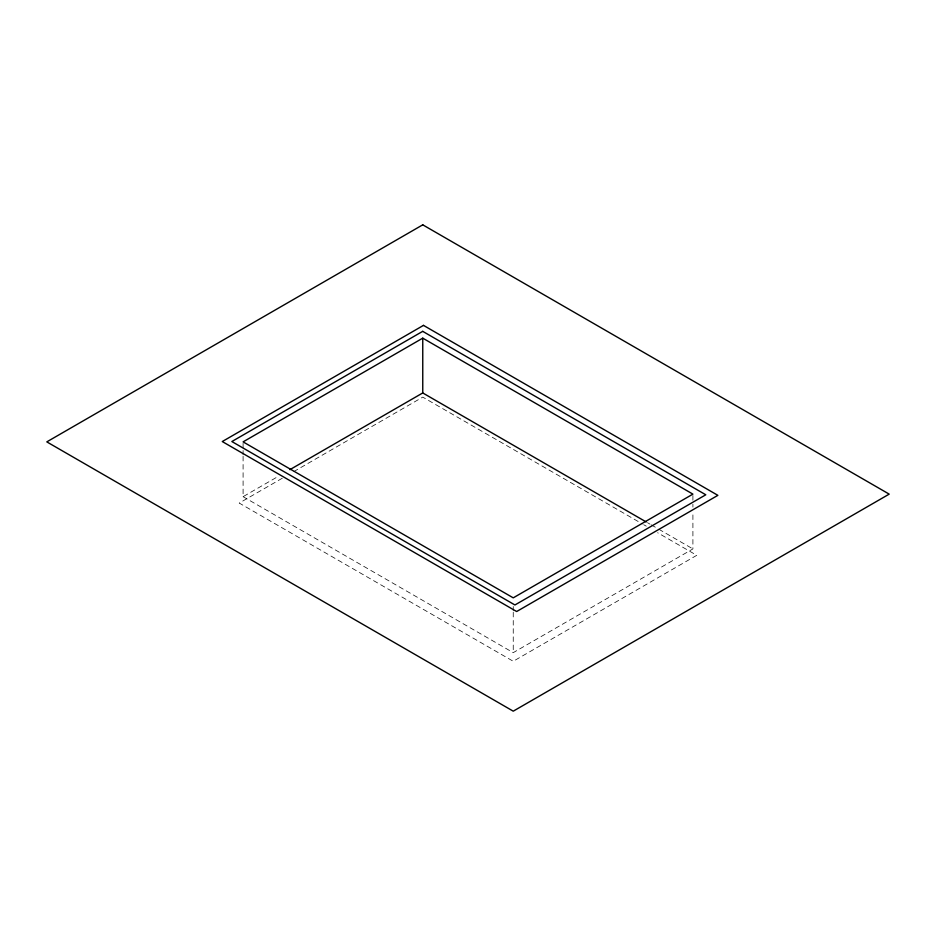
<?xml version="1.0" encoding="UTF-8"?>
<svg xmlns="http://www.w3.org/2000/svg" width="936" height="936" viewBox="0 0 936 936"><rect width="100%" height="100%" fill="white"/><g stroke="black" fill="none" stroke-linecap="round" stroke-linejoin="round"><path stroke-width="0.7" stroke-dasharray="4.68 3.51" d="M243.091 456.3L243.091 496.677L278.519 476.225M282.274 478.237L239.242 503.077L513.244 661.272L696.758 555.317L657.61 532.724M293.67 471.662L422.756 397.121L642.459 523.973M243.091 496.677L513.244 652.649L692.909 548.917L692.909 512.87M647.466 522.686L649.982 524.137M651.245 524.862L657.563 528.512M658.827 529.238L692.909 548.917M643.722 524.698L646.25 526.161M692.909 495.565L692.909 502.772M692.909 504.211L692.909 507.101M513.244 606.505L513.244 610.834M513.244 612.273L513.244 652.649M243.091 443.325L243.091 449.093M243.091 450.532L243.091 454.861"/><path stroke-width="1.4" d="M422.756 338.153L243.091 441.874L513.244 597.847L692.909 494.126L422.756 338.153L422.756 392.945L646.203 521.949M289.903 469.65L422.756 392.945M422.756 224.827L46.8 441.874L513.244 711.173L889.2 494.126L422.756 224.827M423.481 325.377L222.265 441.546L516.66 611.524L717.877 495.343L423.481 325.377M422.709 331.344L231.847 441.535L514.929 604.972L705.791 494.781L422.709 331.344"/></g></svg>
